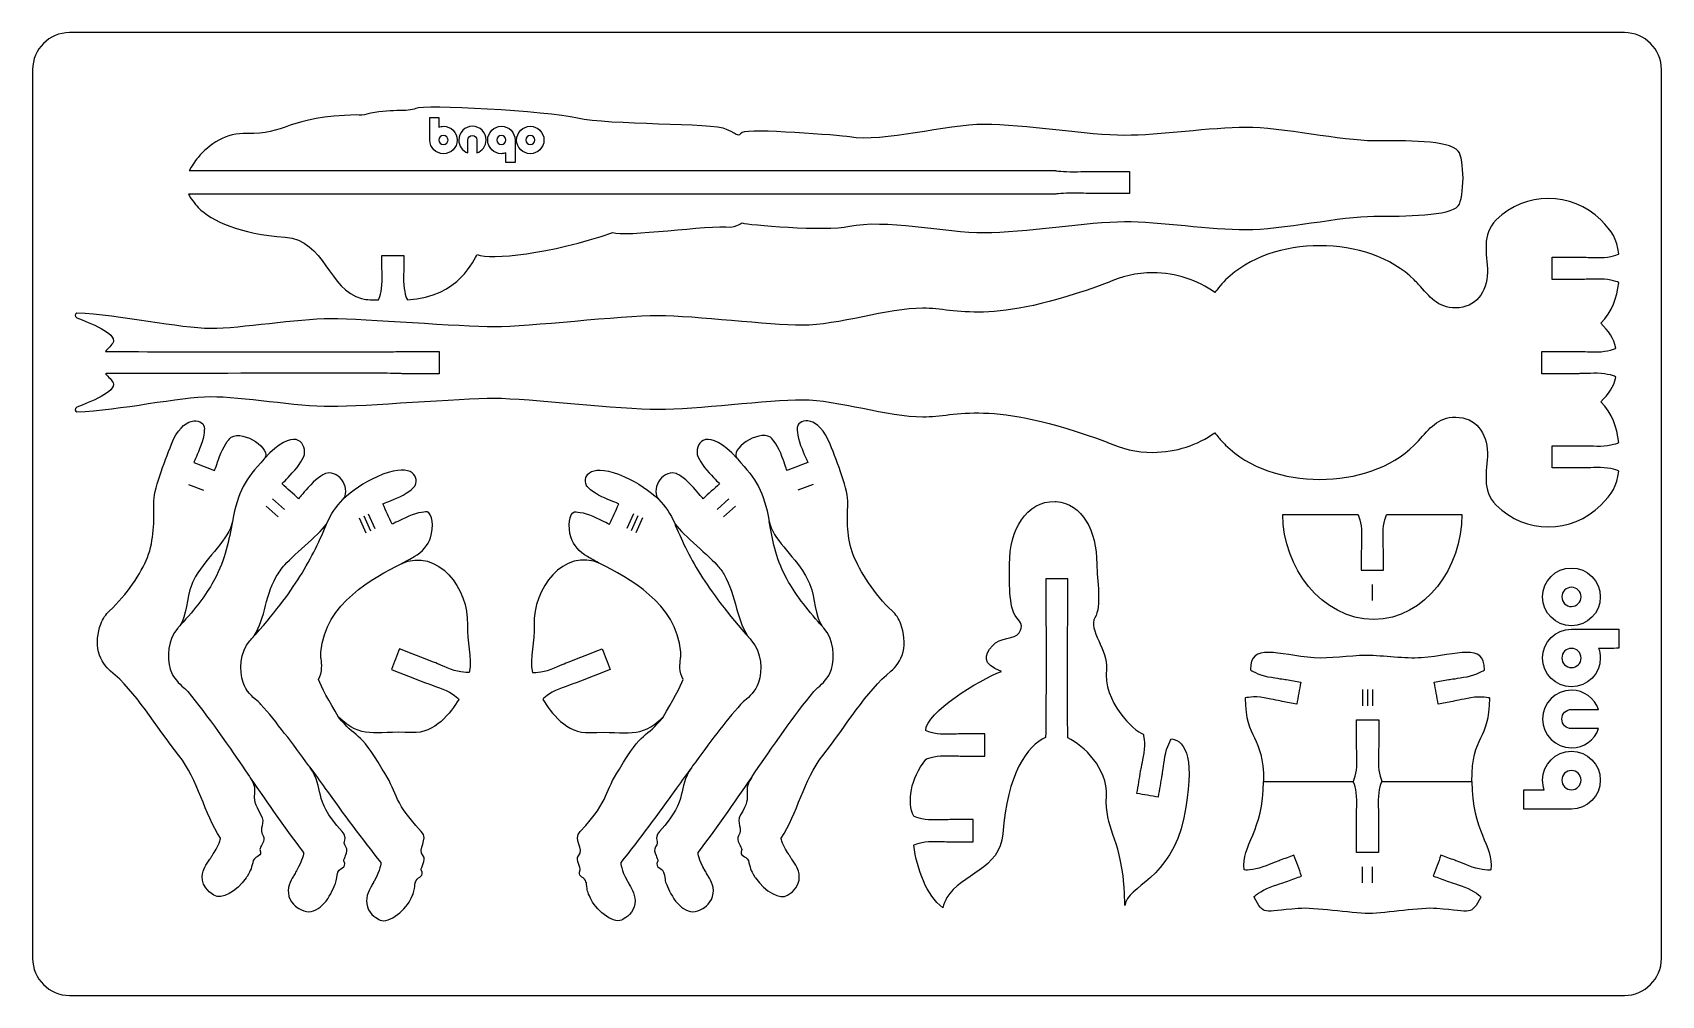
# Model space of a CAD drawing. Extents: x 139 to 359, y 134 to 404.
# Drawn here: x 138.6 to 358.6, y 273.9 to 403.9 of the extents above; entities that cross this region are included whole.
import ezdxf

# ---------------------------------------------------------------- set-up
doc = ezdxf.new("R2010")
doc.units = 0
doc.header["$MEASUREMENT"] = 0
doc.layers.add('DEFAULT', color=7, linetype='CONTINUOUS')

msp = doc.modelspace()

# ---------------------------------------------------------------- linework, layer by layer
at = {"layer": 'DEFAULT', "color": 7}
for points in [[(159.67, 342.86), (161.7, 342.07)], [(244.01, 342.86), (241.98, 342.07)], [(170.13, 339.95), (171.75, 338.49)], [(171.02, 340.93), (172.64, 339.47)], [(183.93, 338.89), (184.82, 336.9)], [(219.76, 338.89), (218.86, 336.9)], [(232.66, 340.93), (231.04, 339.47)], [(233.55, 339.95), (231.93, 338.49)], [(182.72, 338.34), (183.62, 336.35)], [(183.32, 338.61), (184.22, 336.62)], [(220.36, 338.61), (219.46, 336.62)], [(220.96, 338.34), (220.06, 336.35)], [(319.56, 327.19), (319.56, 329.37)], [(318.23, 315.17), (318.23, 312.99)], [(318.9, 315.17), (318.9, 312.99)], [(319.56, 315.17), (319.56, 312.99)], [(318.23, 289.06), (318.23, 291.24)], [(319.56, 289.06), (319.56, 291.24)]]:
    msp.add_lwpolyline(points, dxfattribs=at)
at = {"layer": 'DEFAULT', "color": 1}
for points, knots in [([(358.6, 278.87), (358.6, 276.11), (356.36, 273.87), (353.6, 273.87), (283.6, 273.87), (213.6, 273.87), (143.6, 273.87), (140.84, 273.87), (138.6, 276.11), (138.6, 278.87), (138.6, 318.87), (138.6, 358.87), (138.6, 398.87), (138.6, 401.64), (140.84, 403.87), (143.6, 403.87), (213.6, 403.87), (283.6, 403.87), (353.6, 403.87), (356.36, 403.87), (358.6, 401.64), (358.6, 398.87), (358.6, 358.87), (358.6, 318.87), (358.6, 278.87)], [0, 0, 0, 0, 1, 1, 1, 596.276, 596.276, 596.276, 597.276, 597.276, 597.276, 937.434, 937.434, 937.434, 938.434, 938.434, 938.434, 1533.71, 1533.71, 1533.71, 1534.71, 1534.71, 1534.71, 1874.868, 1874.868, 1874.868, 1874.868]), ([(331.8, 384.24), (331.79, 382.69), (331.57, 380.99), (331.16, 380.47), (330.05, 379.1), (324, 379.08), (319.76, 379.08), (315.52, 379.08), (307.17, 377.27), (302.47, 377.27), (297.77, 377.27), (290.78, 378.36), (286.07, 378.36), (281.37, 378.36), (272.32, 376.86), (267.14, 376.86), (261.97, 376.86), (253.5, 378.77), (248.92, 377.72), (245.7, 376.98), (234.94, 377.98), (234.56, 378.14), (234.19, 378.29), (234.37, 377.87), (232.87, 377.61), (229.96, 377.96), (218.49, 376.19), (216.96, 376.9), (208.46, 373.9), (200.5, 373.2), (198.65, 373.9), (198.21, 373.37), (196.39, 368.17), (189.21, 367.81), (189.16, 367.81), (188.71, 368.93), (188.71, 370.31), (188.71, 371.7), (188.76, 372.47), (188.76, 372.82), (188.76, 373.14), (188.76, 373.46), (188.76, 373.79), (187.76, 373.79), (186.76, 373.79), (185.76, 373.79), (185.76, 373.46), (185.76, 373.14), (185.76, 372.82), (185.76, 372.47), (185.81, 371.7), (185.81, 370.31), (185.81, 368.93), (185.36, 367.81), (185.31, 367.81), (184.23, 367.77), (183.39, 367.82), (183.04, 367.99), (178.55, 369.08), (178.13, 375.88), (172.7, 376.26), (166.56, 376.69), (162.86, 378.39), (160.96, 380.26), (160.48, 380.77), (159.9, 381.54), (159.68, 382.04), (198.7, 382.04), (237.72, 382.04), (276.74, 382.04), (276.74, 382.1), (277.85, 382.19), (279.24, 382.19), (280.62, 382.19), (281.4, 382.14), (281.74, 382.14), (283.4, 382.14), (285.07, 382.14), (286.74, 382.14), (286.74, 383.14), (286.74, 384.14), (286.74, 385.14), (285.07, 385.14), (283.4, 385.14), (281.74, 385.14), (281.4, 385.14), (280.62, 385.09), (279.24, 385.09), (277.85, 385.09), (276.74, 385.19), (276.74, 385.24), (237.75, 385.24), (198.76, 385.24), (159.77, 385.24), (159.99, 385.72), (160.54, 386.51), (160.95, 387.03), (162.41, 388.75), (164.77, 390.4), (167.58, 390.25), (172.58, 390), (173.2, 392.62), (182.37, 392.75), (182.85, 392.69), (183.3, 392.72), (183.74, 392.84), (186.74, 393.63), (189.39, 393.1), (190.36, 393.63), (191.33, 394.16), (207.98, 393.3), (212.18, 392.32), (216.38, 391.34), (230.49, 391.69), (232.34, 390.81), (234.19, 389.92), (233.71, 389.82), (234.46, 390.37), (235.31, 390.98), (247.69, 389.99), (248.92, 389.78), (253.55, 388.99), (261.97, 391.48), (267.14, 391.48), (272.32, 391.48), (281.37, 389.99), (286.07, 389.99), (290.78, 389.99), (297.77, 391.07), (302.47, 391.07), (307.17, 391.07), (315.52, 389.26), (319.76, 389.26), (324, 389.26), (329.88, 389.39), (331.16, 387.87), (331.57, 387.38), (331.79, 385.74), (331.8, 384.24)], [1, 1, 1, 1, 2, 2, 2, 3, 3, 3, 4, 4, 4, 5, 5, 5, 6, 6, 6, 7, 7, 7, 8, 8, 8, 9, 9, 9, 10, 10, 10, 11, 11, 11, 12, 12, 12, 13, 13, 13, 14, 14, 14, 16.75, 16.75, 16.75, 25.25, 25.25, 25.25, 28, 28, 28, 29, 29, 29, 30, 30, 30, 31, 31, 31, 32, 32, 32, 33, 33, 33, 34, 34, 34, 365.8, 365.8, 365.8, 366.8, 366.8, 366.8, 367.8, 367.8, 367.8, 381.97, 381.97, 381.97, 390.47, 390.47, 390.47, 404.64, 404.64, 404.64, 405.64, 405.64, 405.64, 406.64, 406.64, 406.64, 738.209, 738.209, 738.209, 739.209, 739.209, 739.209, 740.209, 740.209, 740.209, 741.209, 741.209, 741.209, 742.209, 742.209, 742.209, 743.209, 743.209, 743.209, 744.209, 744.209, 744.209, 745.209, 745.209, 745.209, 746.209, 746.209, 746.209, 747.209, 747.209, 747.209, 748.209, 748.209, 748.209, 749.209, 749.209, 749.209, 750.209, 750.209, 750.209, 751.209, 751.209, 751.209, 752.209, 752.209, 752.209, 753.209, 753.209, 753.209, 753.209]), ([(193.52, 360.82), (191.85, 360.82), (190.19, 360.82), (188.52, 360.82), (188.18, 360.82), (187.4, 360.77), (186.02, 360.77), (184.64, 360.77), (148.45, 360.77), (148.45, 360.82), (148.66, 361.07), (149.41, 361.87), (149.47, 362.02), (150.03, 363.32), (146.21, 364.7), (144.59, 365.36), (144.16, 365.54), (144.35, 365.99), (144.59, 365.98), (150.3, 365.79), (158.56, 363.91), (162.64, 363.91), (166.87, 363.91), (174.17, 365.22), (178.87, 365.22), (183.57, 365.22), (196.27, 364.14), (200.98, 364.14), (205.68, 364.14), (217.91, 365.63), (223.08, 365.63), (228.26, 365.63), (237.9, 364.35), (242.6, 364.35), (247.31, 364.35), (254.13, 366.66), (258.83, 366.66), (263.53, 366.66), (267.76, 364.14), (283.75, 370.09), (283.76, 370.09), (283.77, 370.1), (283.78, 370.1), (285.62, 370.96), (287.7, 371.44), (289.91, 371.44), (293.08, 371.44), (295.98, 370.45), (298.28, 368.79), (298.37, 368.91), (298.69, 369.31), (298.78, 369.43), (299.08, 369.79), (299.4, 370.14), (299.74, 370.47), (305.89, 376.63), (319.05, 376.63), (325.21, 370.47), (325.41, 370.28), (325.6, 370.08), (325.77, 369.88), (327.3, 368.23), (328.34, 366.7), (330.81, 366.7), (333.51, 366.7), (335.04, 368.83), (335.11, 371.5), (335.05, 374.13), (334.26, 376.56), (336.27, 378.57), (340.17, 382.47), (346.5, 382.47), (350.41, 378.57), (351.97, 377.01), (352.55, 376.02), (352.86, 374), (352.86, 373.95), (351.74, 373.5), (350.36, 373.5), (348.98, 373.5), (348.2, 373.55), (347.86, 373.55), (346.53, 373.55), (345.19, 373.55), (343.86, 373.55), (343.86, 372.55), (343.86, 371.55), (343.86, 370.55), (345.19, 370.55), (346.53, 370.55), (347.86, 370.55), (348.2, 370.55), (348.98, 370.6), (350.36, 370.6), (351.74, 370.6), (352.86, 370.15), (352.86, 370.1), (352.55, 368.08), (351.97, 366.18), (350.41, 364.63), (351.47, 363.56), (352.16, 362.65), (352.44, 361.27), (352.44, 361.22), (351.32, 360.77), (349.94, 360.77), (348.56, 360.77), (347.78, 360.82), (347.44, 360.82), (345.77, 360.82), (344.11, 360.82), (342.44, 360.82), (342.44, 359.82), (342.44, 358.82), (342.44, 357.82), (344.11, 357.82), (345.77, 357.82), (347.44, 357.82), (347.78, 357.82), (348.56, 357.87), (349.94, 357.87), (351.32, 357.87), (352.44, 357.43), (352.44, 357.37), (352.16, 355.99), (351.47, 355.09), (350.41, 354.02), (351.97, 352.46), (352.55, 350.57), (352.86, 348.55), (352.86, 348.5), (351.74, 348.05), (350.36, 348.05), (348.98, 348.05), (348.2, 348.1), (347.86, 348.1), (346.53, 348.1), (345.19, 348.1), (343.86, 348.1), (343.86, 347.1), (343.86, 346.1), (343.86, 345.1), (345.19, 345.1), (346.53, 345.1), (347.86, 345.1), (348.2, 345.1), (348.98, 345.14), (350.36, 345.14), (351.74, 345.14), (352.86, 344.7), (352.86, 344.64), (352.55, 342.62), (351.97, 341.63), (350.41, 340.07), (346.5, 336.17), (340.17, 336.17), (336.27, 340.07), (334.26, 342.08), (335.05, 344.52), (335.11, 347.14), (335.04, 349.82), (333.51, 351.95), (330.81, 351.95), (328.34, 351.95), (327.3, 350.42), (325.77, 348.76), (325.6, 348.57), (325.41, 348.37), (325.21, 348.17), (319.05, 342.01), (305.89, 342.01), (299.74, 348.17), (299.4, 348.51), (299.08, 348.86), (298.78, 349.22), (298.69, 349.33), (298.37, 349.73), (298.28, 349.85), (295.98, 348.2), (293.08, 347.2), (289.91, 347.2), (287.7, 347.2), (285.62, 347.69), (283.78, 348.55), (283.77, 348.55), (283.76, 348.56), (283.75, 348.56), (267.76, 354.5), (263.53, 351.99), (258.83, 351.99), (254.13, 351.99), (247.31, 354.3), (242.6, 354.3), (237.9, 354.3), (228.26, 353.02), (223.08, 353.02), (217.91, 353.02), (205.68, 354.51), (200.98, 354.51), (196.27, 354.51), (183.57, 353.42), (178.87, 353.42), (174.17, 353.42), (166.87, 354.73), (162.64, 354.73), (158.56, 354.73), (150.3, 352.86), (144.59, 352.67), (144.35, 352.66), (144.16, 353.11), (144.59, 353.29), (146.21, 353.95), (150.03, 355.33), (149.47, 356.62), (149.34, 356.92), (148.86, 357.33), (148.45, 357.82), (148.45, 357.88), (184.64, 357.87), (186.02, 357.87), (187.4, 357.87), (188.18, 357.82), (188.52, 357.82), (190.19, 357.82), (191.85, 357.82), (193.52, 357.82), (193.52, 358.82), (193.52, 359.82), (193.52, 360.82)], [8.49, 8.49, 8.49, 8.49, 22.66, 22.66, 22.66, 23.66, 23.66, 23.66, 24.66, 24.66, 24.66, 25.66, 25.66, 25.66, 26.66, 26.66, 26.66, 27.66, 27.66, 27.66, 28.66, 28.66, 28.66, 29.66, 29.66, 29.66, 30.66, 30.66, 30.66, 31.66, 31.66, 31.66, 32.66, 32.66, 32.66, 33.66, 33.66, 33.66, 34.66, 34.66, 34.66, 35.66, 35.66, 35.66, 36.66, 36.66, 36.66, 37.66, 37.66, 37.66, 38.66, 38.66, 38.66, 39.66, 39.66, 39.66, 40.66, 40.66, 40.66, 41.66, 41.66, 41.66, 42.66, 42.66, 42.66, 43.66, 43.66, 43.66, 44.66, 44.66, 44.66, 45.66, 45.66, 45.66, 46.66, 46.66, 46.66, 47.66, 47.66, 47.66, 48.66, 48.66, 48.66, 59.99, 59.99, 59.99, 68.49, 68.49, 68.49, 79.82, 79.82, 79.82, 80.82, 80.82, 80.82, 81.82, 81.82, 81.82, 82.82, 82.82, 82.82, 83.82, 83.82, 83.82, 84.82, 84.82, 84.82, 85.82, 85.82, 85.82, 99.99, 99.99, 99.99, 108.48, 108.48, 108.48, 122.65, 122.65, 122.65, 123.65, 123.65, 123.65, 124.65, 124.65, 124.65, 125.65, 125.65, 125.65, 126.65, 126.65, 126.65, 127.65, 127.65, 127.65, 128.65, 128.65, 128.65, 139.98, 139.98, 139.98, 148.489, 148.489, 148.489, 159.819, 159.819, 159.819, 160.819, 160.819, 160.819, 161.819, 161.819, 161.819, 162.819, 162.819, 162.819, 163.819, 163.819, 163.819, 164.819, 164.819, 164.819, 165.819, 165.819, 165.819, 166.819, 166.819, 166.819, 167.819, 167.819, 167.819, 168.819, 168.819, 168.819, 169.819, 169.819, 169.819, 170.819, 170.819, 170.819, 171.819, 171.819, 171.819, 172.819, 172.819, 172.819, 173.819, 173.819, 173.819, 174.819, 174.819, 174.819, 175.819, 175.819, 175.819, 176.819, 176.819, 176.819, 177.819, 177.819, 177.819, 178.819, 178.819, 178.819, 179.819, 179.819, 179.819, 180.819, 180.819, 180.819, 181.819, 181.819, 181.819, 182.819, 182.819, 182.819, 183.819, 183.819, 183.819, 184.819, 184.819, 184.819, 185.819, 185.819, 185.819, 199.989, 199.989, 199.989, 208.479, 208.479, 208.479, 208.479]), ([(167.9, 303.41), (167.94, 303.36), (167.97, 303.31), (168, 303.26), (169.4, 301.12), (167.6, 301.22), (169.45, 298.24), (170.12, 297.16), (169.05, 296.35), (169.74, 295.43), (170.17, 294.89), (169.23, 293.82), (169.31, 293.59), (169.66, 292.52), (168.78, 292.82), (168.4, 292.09), (168.2, 291.18), (168.09, 290.77), (167.57, 289.93), (167.54, 289.87), (167.49, 289.8), (167.45, 289.74), (166.12, 287.81), (164.1, 286.78), (163.1, 287.39), (161.04, 288.64), (161.52, 290.38), (161.71, 290.88), (161.88, 291.31), (162.12, 291.66), (162.36, 292.01), (162.47, 292.16), (162.58, 292.33), (162.7, 292.52), (162.71, 292.55), (162.76, 292.61), (162.83, 292.71), (163, 292.95), (163.5, 293.68), (163.79, 294.42), (163.94, 294.81), (163.96, 295.03), (163.97, 295.12), (161.78, 298.41), (160.98, 302.96), (158.36, 306.27), (155.23, 310.22), (152.5, 314.92), (149.14, 317.67), (148.51, 318.17), (147.82, 319.03), (147.51, 320.26), (147.24, 321.4), (147.35, 322.84), (147.81, 324.02), (148.09, 324.75), (148.5, 325.35), (148.99, 325.81), (151.36, 327.97), (153.24, 330.86), (154.12, 333.01), (155.01, 335.41), (155.05, 337.95), (154.96, 340.29), (154.89, 342.02), (156.4, 345.85), (157.35, 348.29), (158.88, 352.22), (161.5, 351.81), (161.78, 350.65), (161.83, 350.63), (161.84, 349.43), (161.34, 348.14), (160.84, 346.85), (160.51, 346.14), (160.38, 345.83), (161.32, 345.46), (162.25, 345.1), (163.18, 344.74), (163.31, 345.05), (163.54, 345.79), (164.04, 347.08), (164.55, 348.37), (165.37, 349.25), (165.42, 349.23), (167.18, 350.27), (170.92, 347.57), (169.95, 346.39), (169.93, 346.37), (169.92, 346.35), (169.9, 346.33), (167.28, 343.43), (166.35, 342.04), (165.59, 337.86), (165.13, 335.49), (162.21, 333.15), (160.6, 330.42), (160.41, 330.07), (160.23, 329.71), (160.09, 329.34), (159.38, 327.51), (159.41, 325.1), (158.5, 323.79)], [0, 0, 0, 0, 1, 1, 1, 2, 2, 2, 3, 3, 3, 4, 4, 4, 5, 5, 5, 6, 6, 6, 7, 7, 7, 8, 8, 8, 9, 9, 9, 10, 10, 10, 11, 11, 11, 12, 12, 12, 13, 13, 13, 14, 14, 14, 15, 15, 15, 16, 16, 16, 17, 17, 17, 18, 18, 18, 19, 19, 19, 20, 20, 20, 21, 21, 21, 22, 22, 22, 23, 23, 23, 24, 24, 24, 25, 25, 25, 33.510758, 33.510758, 33.510758, 34.510758, 34.510758, 34.510758, 35.510758, 35.510758, 35.510758, 36.510758, 36.510758, 36.510758, 37.510758, 37.510758, 37.510758, 38.510758, 38.510758, 38.510758, 39.510758, 39.510758, 39.510758, 40.510758, 40.510758, 40.510758, 41.510758, 41.510758, 41.510758, 41.510758]), ([(235.78, 303.41), (235.74, 303.36), (235.71, 303.31), (235.68, 303.26), (234.28, 301.12), (236.08, 301.22), (234.23, 298.24), (233.56, 297.16), (234.63, 296.35), (233.94, 295.43), (233.51, 294.89), (234.45, 293.82), (234.38, 293.59), (234.02, 292.52), (234.9, 292.82), (235.29, 292.09), (235.48, 291.18), (235.6, 290.77), (236.11, 289.93), (236.15, 289.87), (236.19, 289.8), (236.23, 289.74), (237.56, 287.81), (239.58, 286.78), (240.58, 287.39), (242.64, 288.64), (242.16, 290.38), (241.97, 290.88), (241.8, 291.31), (241.56, 291.66), (241.32, 292.01), (241.22, 292.16), (241.1, 292.33), (240.98, 292.52), (240.97, 292.55), (240.92, 292.61), (240.86, 292.71), (240.69, 292.95), (240.19, 293.68), (239.9, 294.42), (239.74, 294.81), (239.72, 295.03), (239.71, 295.12), (241.9, 298.41), (242.7, 302.96), (245.33, 306.27), (248.45, 310.22), (251.18, 314.92), (254.54, 317.67), (255.17, 318.17), (255.87, 319.03), (256.17, 320.26), (256.44, 321.4), (256.33, 322.84), (255.87, 324.02), (255.59, 324.75), (255.19, 325.35), (254.69, 325.81), (252.32, 327.97), (250.31, 331.18), (249.44, 333.34), (248.54, 335.74), (248.63, 337.95), (248.72, 340.29), (248.79, 342.02), (247.28, 345.85), (246.33, 348.29), (244.8, 352.22), (242.18, 351.81), (241.9, 350.65), (241.85, 350.63), (241.84, 349.43), (242.34, 348.14), (242.85, 346.85), (243.17, 346.14), (243.3, 345.83), (242.36, 345.46), (241.43, 345.1), (240.5, 344.74), (240.38, 345.05), (240.14, 345.79), (239.64, 347.08), (239.13, 348.37), (238.31, 349.25), (238.26, 349.23), (236.51, 350.27), (232.76, 347.57), (233.73, 346.39), (233.75, 346.37), (233.76, 346.35), (233.79, 346.33), (236.4, 343.43), (237.33, 342.04), (238.09, 337.86), (238.55, 335.49), (241.29, 333.45), (242.91, 330.72), (243.1, 330.37), (243.45, 329.71), (243.59, 329.34), (244.31, 327.51), (244.27, 325.1), (245.18, 323.79)], [0, 0, 0, 0, 1, 1, 1, 2, 2, 2, 3, 3, 3, 4, 4, 4, 5, 5, 5, 6, 6, 6, 7, 7, 7, 8, 8, 8, 9, 9, 9, 10, 10, 10, 11, 11, 11, 12, 12, 12, 13, 13, 13, 14, 14, 14, 15, 15, 15, 16, 16, 16, 17, 17, 17, 18, 18, 18, 19, 19, 19, 20, 20, 20, 21, 21, 21, 22, 22, 22, 23, 23, 23, 24, 24, 24, 25, 25, 25, 33.510758, 33.510758, 33.510758, 34.510758, 34.510758, 34.510758, 35.510758, 35.510758, 35.510758, 36.510758, 36.510758, 36.510758, 37.510758, 37.510758, 37.510758, 38.510758, 38.510758, 38.510758, 39.510758, 39.510758, 39.510758, 40.510758, 40.510758, 40.510758, 41.510758, 41.510758, 41.510758, 41.510758]), ([(165.59, 337.86), (165.14, 335.38), (164.62, 332.8), (163.17, 330.02), (162.25, 328.34), (160.93, 326.49), (158.95, 324.29), (158.73, 324.04), (158.74, 324.04), (158.5, 323.79), (158.41, 323.69), (158.31, 323.59), (158.21, 323.48), (156.87, 321.99), (156.68, 319.5), (157.2, 317.91), (157.59, 316.7), (158.41, 315.97), (159, 315.44), (159.22, 315.25), (159.42, 315.07), (159.55, 314.91), (162.22, 311.7), (165.11, 307.49), (167.9, 303.41), (167.94, 303.36), (167.97, 303.31), (168, 303.26), (170.36, 299.82), (172.81, 296.26), (175.19, 293.19), (175.2, 293), (175.15, 292.25), (174.23, 290.7), (174.18, 290.6), (174.14, 290.53), (174.13, 290.5), (174.02, 290.3), (173.92, 290.12), (173.82, 289.96), (173.43, 289.29), (172.9, 288.38), (173.23, 287.24), (173.57, 286.09), (174.57, 285.58), (174.9, 285.42), (176.71, 284.48), (178.46, 286.44), (179.18, 288.28), (179.63, 289.16), (179.61, 289.2), (179.74, 290.12), (179.9, 291.33), (181.14, 290.87), (180.64, 292.06), (180.61, 292.12), (180.8, 292.58), (180.87, 292.75), (181.04, 293.16), (181.19, 293.64), (180.93, 293.93), (180.27, 294.68), (181.33, 294.95), (180.4, 296.02), (176.21, 300.59), (178.22, 301.58), (176.04, 304.71), (176.01, 304.75), (175.97, 304.8), (175.93, 304.86), (173.73, 307.87), (171.53, 310.8), (169.45, 313.17), (169.32, 313.32), (169.12, 313.5), (168.9, 313.68), (168.28, 314.2), (167.45, 314.91), (167.03, 316.11), (166.48, 317.72), (166.61, 320.25), (167.96, 321.76), (168.04, 321.84), (168.11, 321.92), (168.18, 322.01), (170.04, 324.25), (169.84, 327.49), (171.51, 330.42), (171.78, 330.85), (172.27, 331.58), (172.65, 332), (174.07, 333.58), (177.8, 336.47), (178.4, 337.72), (178.88, 338.86), (179.6, 339.89), (180.51, 340.81), (181.56, 341.97), (180.31, 344.88), (178.21, 344.35), (178.17, 344.39), (177.09, 343.86), (176.16, 342.83), (175.24, 341.8), (174.75, 341.2), (174.52, 340.94), (173.78, 341.61), (173.04, 342.28), (172.3, 342.95), (172.53, 343.21), (173.08, 343.75), (174.01, 344.78), (174.94, 345.8), (175.36, 346.94), (175.32, 346.97), (175.53, 348.62), (173.87, 350.69), (169.95, 346.39), (169.93, 346.37), (169.92, 346.35), (169.9, 346.33)], [0, 0, 0, 0, 1, 1, 1, 2, 2, 2, 3, 3, 3, 4.208942, 4.208942, 4.208942, 5.208942, 5.208942, 5.208942, 6.208942, 6.208942, 6.208942, 7.208942, 7.208942, 7.208942, 8.208942, 8.208942, 8.208942, 9.208942, 9.208942, 9.208942, 10.208942, 10.208942, 10.208942, 11.208942, 11.208942, 11.208942, 12.208942, 12.208942, 12.208942, 13.208942, 13.208942, 13.208942, 14.208942, 14.208942, 14.208942, 15.208942, 15.208942, 15.208942, 16.208942, 16.208942, 16.208942, 17.208942, 17.208942, 17.208942, 18.208942, 18.208942, 18.208942, 19.208942, 19.208942, 19.208942, 20.208942, 20.208942, 20.208942, 21.208942, 21.208942, 21.208942, 22.208942, 22.208942, 22.208942, 23.208942, 23.208942, 23.208942, 24.208942, 24.208942, 24.208942, 25.208942, 25.208942, 25.208942, 26.208942, 26.208942, 26.208942, 27.208942, 27.208942, 27.208942, 28.208942, 28.208942, 28.208942, 29.208942, 29.208942, 29.208942, 30.208942, 30.208942, 30.208942, 31.208942, 31.208942, 31.208942, 32.208942, 32.208942, 32.208942, 33.208942, 33.208942, 33.208942, 34.208942, 34.208942, 34.208942, 35.208942, 35.208942, 35.208942, 43.712241, 43.712241, 43.712241, 44.712241, 44.712241, 44.712241, 45.712241, 45.712241, 45.712241, 46.712241, 46.712241, 46.712241, 47.712241, 47.712241, 47.712241, 47.712241]), ([(233.79, 346.33), (233.76, 346.35), (233.75, 346.37), (233.73, 346.39), (229.81, 350.69), (228.15, 348.62), (228.36, 346.97), (228.33, 346.94), (228.74, 345.8), (229.67, 344.78), (230.6, 343.75), (231.15, 343.21), (231.38, 342.95), (230.64, 342.28), (229.9, 341.61), (229.16, 340.94), (228.93, 341.2), (228.44, 341.8), (227.52, 342.83), (226.59, 343.86), (225.51, 344.39), (225.47, 344.35), (223.37, 344.88), (222.12, 341.97), (223.17, 340.81), (224.08, 339.89), (224.8, 338.86), (225.28, 337.72), (225.88, 336.47), (229.61, 333.58), (231.03, 332), (231.41, 331.58), (231.73, 331.16), (231.99, 330.72), (233.67, 327.8), (233.65, 324.25), (235.5, 322.01), (235.57, 321.92), (235.65, 321.84), (235.72, 321.76), (237.07, 320.25), (237.2, 317.72), (236.65, 316.11), (236.23, 314.91), (235.4, 314.2), (234.78, 313.68), (234.57, 313.5), (234.36, 313.32), (234.23, 313.17), (232.15, 310.8), (229.95, 307.87), (227.75, 304.86), (227.71, 304.8), (227.68, 304.75), (227.64, 304.71), (225.46, 301.58), (227.47, 300.59), (223.28, 296.02), (222.35, 294.95), (223.41, 294.68), (222.75, 293.93), (222.49, 293.64), (222.64, 293.15), (222.81, 292.75), (222.88, 292.58), (223.07, 292.12), (223.04, 292.06), (222.55, 290.87), (223.78, 291.33), (223.94, 290.12), (224.07, 289.2), (224.06, 289.16), (224.5, 288.28), (225.22, 286.44), (226.97, 284.48), (228.78, 285.42), (229.11, 285.58), (230.11, 286.09), (230.45, 287.24), (230.78, 288.38), (230.25, 289.29), (229.86, 289.96), (229.76, 290.12), (229.66, 290.3), (229.56, 290.5), (229.54, 290.53), (229.5, 290.6), (229.45, 290.7), (228.53, 292.25), (228.48, 293), (228.49, 293.19), (230.88, 296.26), (233.32, 299.82), (235.68, 303.26), (235.71, 303.31), (235.74, 303.36), (235.78, 303.41), (238.57, 307.49), (241.46, 311.7), (244.13, 314.91), (244.26, 315.07), (244.46, 315.25), (244.68, 315.44), (245.28, 315.97), (246.09, 316.7), (246.49, 317.91), (247, 319.5), (246.81, 321.99), (245.47, 323.48), (245.37, 323.59), (245.27, 323.69), (245.18, 323.79), (244.94, 324.04), (244.95, 324.04), (244.73, 324.29), (242.75, 326.49), (241.26, 328.65), (240.35, 330.33), (238.9, 333.1), (238.54, 335.38), (238.09, 337.86)], [0, 0, 0, 0, 1, 1, 1, 2, 2, 2, 3, 3, 3, 4, 4, 4, 12.503299, 12.503299, 12.503299, 13.503299, 13.503299, 13.503299, 14.503299, 14.503299, 14.503299, 15.503299, 15.503299, 15.503299, 16.503299, 16.503299, 16.503299, 17.503299, 17.503299, 17.503299, 18.503299, 18.503299, 18.503299, 19.503299, 19.503299, 19.503299, 20.503299, 20.503299, 20.503299, 21.503299, 21.503299, 21.503299, 22.503299, 22.503299, 22.503299, 23.503299, 23.503299, 23.503299, 24.503299, 24.503299, 24.503299, 25.503299, 25.503299, 25.503299, 26.503299, 26.503299, 26.503299, 27.503299, 27.503299, 27.503299, 28.503299, 28.503299, 28.503299, 29.503299, 29.503299, 29.503299, 30.503299, 30.503299, 30.503299, 31.503299, 31.503299, 31.503299, 32.503299, 32.503299, 32.503299, 33.503299, 33.503299, 33.503299, 34.503299, 34.503299, 34.503299, 35.503299, 35.503299, 35.503299, 36.503299, 36.503299, 36.503299, 37.503299, 37.503299, 37.503299, 38.503299, 38.503299, 38.503299, 39.503299, 39.503299, 39.503299, 40.503299, 40.503299, 40.503299, 41.503299, 41.503299, 41.503299, 42.503299, 42.503299, 42.503299, 43.503299, 43.503299, 43.503299, 44.712241, 44.712241, 44.712241, 45.712241, 45.712241, 45.712241, 46.712241, 46.712241, 46.712241, 47.712241, 47.712241, 47.712241, 47.712241]), ([(176.04, 304.71), (176.73, 303.76), (177.41, 302.81), (178.09, 301.87), (180.57, 298.44), (183.13, 294.89), (185.63, 291.83), (185.64, 291.65), (185.61, 290.89), (184.74, 289.32), (184.68, 289.22), (184.64, 289.14), (184.63, 289.12), (184.53, 288.92), (184.43, 288.73), (184.34, 288.57), (183.97, 287.9), (183.46, 286.97), (183.82, 285.84), (184.19, 284.7), (185.2, 284.21), (185.53, 284.05), (186.73, 283.47), (189.18, 285.6), (189.74, 287.02), (190.16, 287.91), (190.15, 287.96), (190.25, 288.88), (190.25, 288.94), (190.26, 289), (190.28, 289.06), (190.32, 289.17), (190.36, 289.27), (190.41, 289.38), (190.77, 289.99), (191.53, 289.86), (191.1, 290.84), (191, 291.06), (191.83, 292.22), (191.35, 292.71), (190.45, 293.71), (192.18, 294.89), (191.1, 296.01), (186.9, 300.58), (187.98, 301.29), (185.8, 304.42), (182.81, 309.77), (182.18, 308.55), (179.94, 311.45), (178.61, 313.64), (177.61, 315.5), (177.23, 316.55), (177.8, 317.54), (177.65, 318.68), (177.57, 319.31), (177.55, 319.47), (177.52, 319.71), (177.52, 319.8), (177.52, 319.82), (177.54, 320.2), (177.54, 320.23), (178.06, 326.86), (184.74, 330.29), (188.36, 332.16), (189.09, 332.54), (189.68, 332.84), (190.13, 333.12), (191.29, 333.76), (191.99, 334.7), (192.35, 335.65), (192.83, 337.19), (192.57, 338.99), (191.89, 339.15), (191.87, 339.2), (190.66, 339.14), (189.4, 338.57), (188.14, 338), (187.45, 337.64), (187.15, 337.5), (186.73, 338.41), (186.32, 339.32), (185.91, 340.23), (186.22, 340.37), (186.95, 340.65), (188.21, 341.21), (189.47, 341.78), (190.3, 342.65), (190.28, 342.7), (190.85, 344.16), (189.55, 345.9), (185.13, 343.9), (183.31, 343.08), (181.74, 342.04), (180.51, 340.81)], [0, 0, 0, 0, 1, 1, 1, 2, 2, 2, 3, 3, 3, 4, 4, 4, 5, 5, 5, 6, 6, 6, 7, 7, 7, 8, 8, 8, 9, 9, 9, 10, 10, 10, 10.999601, 10.999601, 10.999601, 11.999601, 11.999601, 11.999601, 12.999601, 12.999601, 12.999601, 13.999601, 13.999601, 13.999601, 14.999601, 14.999601, 14.999601, 15.999601, 15.999601, 15.999601, 16.999601, 16.999601, 16.999601, 17.999601, 17.999601, 17.999601, 18.999601, 18.999601, 18.999601, 19.999601, 19.999601, 19.999601, 20.999601, 20.999601, 20.999601, 21.999601, 21.999601, 21.999601, 22.999601, 22.999601, 22.999601, 23.999601, 23.999601, 23.999601, 24.999601, 24.999601, 24.999601, 25.999601, 25.999601, 25.999601, 34.507397, 34.507397, 34.507397, 35.507397, 35.507397, 35.507397, 36.507397, 36.507397, 36.507397, 37.507397, 37.507397, 37.507397, 38.507397, 38.507397, 38.507397, 38.507397]), ([(227.64, 304.71), (226.95, 303.76), (226.27, 302.81), (225.59, 301.87), (223.11, 298.44), (220.55, 294.89), (218.05, 291.83), (218.04, 291.65), (218.07, 290.89), (218.94, 289.32), (219, 289.22), (219.04, 289.14), (219.05, 289.12), (219.15, 288.92), (219.25, 288.73), (219.34, 288.57), (219.71, 287.9), (220.22, 286.97), (219.86, 285.84), (219.49, 284.7), (218.48, 284.21), (218.15, 284.05), (216.95, 283.47), (214.5, 285.6), (213.95, 287.02), (213.52, 287.91), (213.53, 287.96), (213.43, 288.88), (213.43, 288.94), (213.42, 289), (213.41, 289.06), (213.36, 289.17), (213.32, 289.27), (213.28, 289.38), (212.92, 289.99), (212.15, 289.86), (212.58, 290.84), (212.68, 291.06), (211.85, 292.22), (212.33, 292.71), (213.23, 293.71), (211.5, 294.89), (212.58, 296.01), (216.79, 300.58), (215.7, 301.29), (217.88, 304.42), (220.87, 309.77), (221.51, 308.55), (223.75, 311.45), (225.08, 313.64), (226.07, 315.5), (226.45, 316.55), (225.88, 317.54), (226.03, 318.68), (226.11, 319.31), (226.13, 319.47), (226.16, 319.71), (226.16, 319.8), (226.16, 319.82), (226.14, 320.2), (226.14, 320.23), (225.62, 326.86), (218.94, 330.29), (215.32, 332.16), (214.59, 332.54), (214, 332.84), (213.55, 333.12), (212.39, 333.76), (211.69, 334.7), (211.33, 335.65), (210.85, 337.19), (211.11, 338.99), (211.79, 339.15), (211.81, 339.2), (213.02, 339.14), (214.28, 338.57), (215.54, 338), (216.23, 337.64), (216.54, 337.5), (216.95, 338.41), (217.36, 339.32), (217.77, 340.23), (217.46, 340.37), (216.73, 340.65), (215.47, 341.21), (214.21, 341.78), (213.38, 342.65), (213.4, 342.7), (212.83, 344.16), (214.13, 345.9), (218.55, 343.9), (220.37, 343.08), (221.94, 342.04), (223.17, 340.81)], [0, 0, 0, 0, 1, 1, 1, 2, 2, 2, 3, 3, 3, 4, 4, 4, 5, 5, 5, 6, 6, 6, 7, 7, 7, 8, 8, 8, 9, 9, 9, 10, 10, 10, 10.999601, 10.999601, 10.999601, 11.999601, 11.999601, 11.999601, 12.999601, 12.999601, 12.999601, 13.999601, 13.999601, 13.999601, 14.999601, 14.999601, 14.999601, 15.999601, 15.999601, 15.999601, 16.999601, 16.999601, 16.999601, 17.999601, 17.999601, 17.999601, 18.999601, 18.999601, 18.999601, 19.999601, 19.999601, 19.999601, 20.999601, 20.999601, 20.999601, 21.999601, 21.999601, 21.999601, 22.999601, 22.999601, 22.999601, 23.999601, 23.999601, 23.999601, 24.999601, 24.999601, 24.999601, 25.999601, 25.999601, 25.999601, 34.506985, 34.506985, 34.506985, 35.506985, 35.506985, 35.506985, 36.506985, 36.506985, 36.506985, 37.506985, 37.506985, 37.506985, 38.506985, 38.506985, 38.506985, 38.506985]), ([(262.09, 287.08), (264.04, 290.28), (269.3, 290.88), (269.64, 295.69), (270.21, 303.78), (272.98, 307.63), (275.42, 308.68), (275.48, 308.68), (275.49, 321.22), (275.49, 322.6), (275.49, 323.98), (275.44, 324.76), (275.44, 325.1), (275.44, 326.77), (275.44, 328.44), (275.44, 330.1), (276.44, 330.1), (277.44, 330.1), (278.44, 330.1), (278.44, 328.43), (278.44, 326.77), (278.44, 325.1), (278.44, 324.76), (278.39, 323.99), (278.39, 322.6), (278.39, 321.22), (278.37, 308.63), (278.43, 308.63), (280.55, 307.6), (283.83, 304.58), (283.64, 300.78), (283.41, 296.36), (285.44, 295.37), (286, 288.84), (286.06, 288.08), (286.12, 286.91), (286.13, 286), (286.45, 288.76), (292.38, 289.44), (294.08, 297.86), (295.67, 305.72), (294.39, 308.23), (292.45, 308.5), (292.38, 308.5), (291.77, 307.47), (291.54, 306.12), (291.31, 304.75), (291.23, 303.98), (291.17, 303.64), (291, 302.66), (290.84, 301.67), (290.67, 300.69), (289.69, 300.85), (288.7, 301.02), (287.72, 301.18), (287.88, 302.17), (288.05, 303.15), (288.21, 304.14), (288.27, 304.48), (288.45, 305.24), (288.68, 306.6), (288.9, 307.96), (288.65, 309.14), (288.6, 309.15), (287.32, 309.55), (283.13, 313.54), (283.64, 317.99), (283.91, 320.35), (281.12, 323.38), (282.07, 324.87), (283.05, 326.39), (282.34, 330.02), (282.34, 332.11), (282.34, 336.59), (280.39, 340.28), (276.83, 340.57), (276.79, 340.58), (276.74, 340.58), (276.7, 340.58), (272.8, 340.58), (270.55, 336.79), (270.55, 332.11), (270.55, 330.02), (270.37, 326.26), (271.52, 324.87), (272.1, 324.16), (272.46, 323.81), (271.84, 322.84), (271.23, 321.87), (269.29, 322.31), (268.23, 321.07), (267.17, 319.84), (266.73, 318.6), (269.46, 317.63), (266.4, 316.45), (259.23, 312.06), (259.23, 309.64), (259.23, 309.59), (260.35, 309.14), (261.73, 309.14), (263.11, 309.14), (263.89, 309.19), (264.23, 309.19), (265.23, 309.19), (266.23, 309.19), (267.23, 309.19), (267.23, 308.19), (267.23, 307.19), (267.23, 306.19), (266.23, 306.19), (265.23, 306.19), (264.23, 306.19), (263.89, 306.19), (263.11, 306.24), (261.73, 306.24), (260.35, 306.24), (259.23, 305.79), (259.23, 305.74), (257.2, 303.18), (256.65, 299.92), (257.62, 298.07), (257.62, 298.01), (258.73, 297.56), (260.12, 297.56), (261.5, 297.56), (262.28, 297.61), (262.62, 297.61), (263.62, 297.61), (264.62, 297.61), (265.62, 297.61), (265.62, 296.61), (265.62, 295.61), (265.62, 294.61), (264.62, 294.61), (263.62, 294.61), (262.62, 294.61), (262.28, 294.61), (261.5, 294.66), (260.12, 294.66), (258.73, 294.66), (257.62, 294.22), (257.62, 294.16), (258.06, 290.79), (259.35, 287.45), (261.52, 285.71), (261.62, 286.09), (261.92, 286.75), (262.09, 287.08)], [1, 1, 1, 1, 2, 2, 2, 3, 3, 3, 4, 4, 4, 5, 5, 5, 19.16, 19.16, 19.16, 27.66, 27.66, 27.66, 41.83, 41.83, 41.83, 42.83, 42.83, 42.83, 43.83, 43.83, 43.83, 44.83, 44.83, 44.83, 45.83, 45.83, 45.83, 46.83, 46.83, 46.83, 47.83, 47.83, 47.83, 48.83, 48.83, 48.83, 49.83, 49.83, 49.83, 50.83, 50.83, 50.83, 59.326808, 59.326808, 59.326808, 67.823615, 67.823615, 67.823615, 76.320423, 76.320423, 76.320423, 77.320423, 77.320423, 77.320423, 78.320423, 78.320423, 78.320423, 79.320423, 79.320423, 79.320423, 80.320423, 80.320423, 80.320423, 81.320423, 81.320423, 81.320423, 82.320423, 82.320423, 82.320423, 83.320423, 83.320423, 83.320423, 84.320423, 84.320423, 84.320423, 85.320423, 85.320423, 85.320423, 86.320423, 86.320423, 86.320423, 87.320423, 87.320423, 87.320423, 88.320423, 88.320423, 88.320423, 89.320423, 89.320423, 89.320423, 90.320423, 90.320423, 90.320423, 91.320423, 91.320423, 91.320423, 99.810423, 99.810423, 99.810423, 108.310423, 108.310423, 108.310423, 116.800423, 116.800423, 116.800423, 117.800423, 117.800423, 117.800423, 118.800423, 118.800423, 118.800423, 119.800423, 119.800423, 119.800423, 120.800423, 120.800423, 120.800423, 121.800423, 121.800423, 121.800423, 130.300423, 130.300423, 130.300423, 138.800423, 138.800423, 138.800423, 147.300423, 147.300423, 147.300423, 148.300423, 148.300423, 148.300423, 149.300423, 149.300423, 149.300423, 150.300423, 150.300423, 150.300423, 151.300423, 151.300423, 151.300423, 151.300423]), ([(321.05, 331.3), (320.05, 331.3), (319.05, 331.3), (318.06, 331.3), (318.06, 332.14), (318.06, 332.97), (318.06, 333.8), (318.06, 334.14), (318.11, 334.92), (318.11, 336.3), (318.11, 337.69), (317.66, 338.8), (317.6, 338.8), (314.23, 338.8), (310.85, 338.8), (307.47, 338.8), (307.47, 331.68), (312.65, 324.72), (319.73, 324.61), (326.82, 324.72), (331.64, 331.69), (331.64, 338.8), (328.27, 338.8), (324.89, 338.8), (321.51, 338.8), (321.45, 338.8), (321.01, 337.69), (321.01, 336.3), (321.01, 334.92), (321.05, 334.14), (321.05, 333.8), (321.05, 332.97), (321.05, 332.14), (321.05, 331.3)], [7.08, 7.08, 7.08, 7.08, 15.58, 15.58, 15.58, 22.66, 22.66, 22.66, 23.66, 23.66, 23.66, 24.66, 24.66, 24.66, 53.391, 53.391, 53.391, 54.391, 54.391, 54.391, 55.391, 55.391, 55.391, 84.121, 84.121, 84.121, 85.121, 85.121, 85.121, 86.121, 86.121, 86.121, 93.201, 93.201, 93.201, 93.201]), ([(167.96, 321.76), (168.04, 321.84), (168.11, 321.92), (168.18, 322.01), (171.2, 325.39), (173.22, 328.08), (174.71, 330.42), (176.31, 333), (177.46, 335.46), (178.4, 337.72)], [0, 0, 0, 0, 1, 1, 1, 2, 2, 2, 3, 3, 3, 3]), ([(225.28, 337.72), (226.22, 335.46), (227.19, 333.29), (228.79, 330.72), (230.28, 328.38), (232.48, 325.39), (235.5, 322.01), (235.57, 321.92), (235.65, 321.84), (235.72, 321.76)], [0, 0, 0, 0, 1, 1, 1, 2, 2, 2, 3, 3, 3, 3]), ([(188.36, 332.16), (193.42, 334.38), (197.52, 328.75), (197.33, 323.9), (197.24, 321.7), (198.02, 319.49), (197.57, 317.49), (197.56, 317.44), (196.35, 317.43), (195.06, 317.93), (193.78, 318.44), (193.07, 318.76), (192.75, 318.89), (191.22, 319.49), (189.69, 320.08), (188.15, 320.68), (187.79, 319.75), (187.43, 318.82), (187.06, 317.89), (188.59, 317.29), (190.13, 316.69), (191.66, 316.09), (191.98, 315.97), (192.72, 315.73), (194.01, 315.23), (195.3, 314.72), (196.18, 313.91), (196.16, 313.85), (195.13, 312.08), (192.91, 309.19), (189.82, 309.35), (184.55, 309.63), (183.09, 308.41), (179.94, 311.45)], [0, 0, 0, 0, 1, 1, 1, 2, 2, 2, 3, 3, 3, 4, 4, 4, 17.997999, 17.997999, 17.997999, 26.501304, 26.501304, 26.501304, 40.490192, 40.490192, 40.490192, 41.490192, 41.490192, 41.490192, 42.490192, 42.490192, 42.490192, 43.490192, 43.490192, 43.490192, 44.490192, 44.490192, 44.490192, 44.490192]), ([(215.32, 332.16), (210.26, 334.38), (206.16, 328.75), (206.35, 323.9), (206.45, 321.7), (205.67, 319.49), (206.11, 317.49), (206.13, 317.44), (207.33, 317.43), (208.62, 317.93), (209.91, 318.44), (210.61, 318.76), (210.93, 318.89), (212.46, 319.49), (214, 320.08), (215.53, 320.68), (215.89, 319.75), (216.26, 318.82), (216.62, 317.89), (215.09, 317.29), (213.56, 316.69), (212.02, 316.09), (211.7, 315.97), (210.96, 315.73), (209.67, 315.23), (208.39, 314.72), (207.5, 313.91), (207.52, 313.85), (208.55, 312.08), (210.77, 309.19), (213.86, 309.35), (219.13, 309.63), (220.59, 308.41), (223.75, 311.45)], [0, 0, 0, 0, 1, 1, 1, 2, 2, 2, 3, 3, 3, 4, 4, 4, 17.999862, 17.999862, 17.999862, 26.503167, 26.503167, 26.503167, 40.493918, 40.493918, 40.493918, 41.493918, 41.493918, 41.493918, 42.493918, 42.493918, 42.493918, 43.493918, 43.493918, 43.493918, 44.493918, 44.493918, 44.493918, 44.493918]), ([(318.72, 319.78), (321.15, 319.76), (323.95, 319.29), (326.17, 319.46), (331.06, 319.82), (334.71, 321.56), (334.71, 317.85), (334.71, 317.79), (333.69, 317.16), (332.34, 316.91), (330.98, 316.66), (330.21, 316.57), (329.87, 316.51), (329.22, 316.39), (328.56, 316.27), (327.91, 316.15), (328.09, 315.16), (328.27, 314.18), (328.45, 313.2), (329.1, 313.32), (329.76, 313.44), (330.41, 313.56), (330.75, 313.62), (331.5, 313.81), (332.87, 314.06), (334.22, 314.3), (335.41, 314.06), (335.41, 314.01), (335.39, 308.26), (332.99, 309.19), (332.99, 302.76), (328.95, 302.76), (324.91, 302.76), (320.88, 302.76), (320.82, 302.76), (320.37, 303.88), (320.37, 305.26), (320.37, 306.64), (320.42, 307.42), (320.42, 307.76), (320.42, 308.86), (320.42, 309.96), (320.42, 311.06), (319.42, 311.06), (318.42, 311.06), (317.42, 311.06), (317.42, 309.96), (317.42, 308.86), (317.42, 307.76), (317.42, 307.42), (317.47, 306.64), (317.47, 305.26), (317.47, 303.88), (317.03, 302.76), (316.97, 302.76), (312.93, 302.76), (308.89, 302.76), (304.86, 302.76), (304.86, 309.19), (302.4, 308.26), (302.38, 314.01), (302.39, 314.07), (303.56, 314.31), (304.93, 314.06), (306.29, 313.81), (307.04, 313.62), (307.38, 313.56), (308.03, 313.44), (308.69, 313.32), (309.34, 313.2), (309.52, 314.18), (309.7, 315.16), (309.88, 316.15), (309.23, 316.27), (308.57, 316.39), (307.92, 316.51), (307.58, 316.57), (306.81, 316.66), (305.45, 316.91), (304.1, 317.16), (303.08, 317.79), (303.08, 317.86), (303.08, 321.56), (306.79, 319.82), (311.68, 319.46), (313.88, 319.29), (316.31, 319.76), (318.72, 319.78)], [1, 1, 1, 1, 2, 2, 2, 3, 3, 3, 4, 4, 4, 5, 5, 5, 10.662623, 10.662623, 10.662623, 19.160492, 19.160492, 19.160492, 24.831162, 24.831162, 24.831162, 25.831162, 25.831162, 25.831162, 26.831162, 26.831162, 26.831162, 27.831162, 27.831162, 27.831162, 62.161162, 62.161162, 62.161162, 63.161162, 63.161162, 63.161162, 64.161162, 64.161162, 64.161162, 73.500162, 73.500162, 73.500162, 82.000162, 82.000162, 82.000162, 91.339162, 91.339162, 91.339162, 92.339162, 92.339162, 92.339162, 93.339162, 93.339162, 93.339162, 127.679162, 127.679162, 127.679162, 128.679162, 128.679162, 128.679162, 129.679162, 129.679162, 129.679162, 130.679162, 130.679162, 130.679162, 136.340622, 136.340622, 136.340622, 144.838491, 144.838491, 144.838491, 150.50013, 150.50013, 150.50013, 151.50013, 151.50013, 151.50013, 152.50013, 152.50013, 152.50013, 153.50013, 153.50013, 153.50013, 154.50013, 154.50013, 154.50013, 154.50013]), ([(332.99, 302.76), (332.99, 295.99), (335.95, 294.21), (335.55, 290.82), (335.53, 290.78), (334.33, 290.74), (333.03, 291.21), (331.73, 291.69), (331.02, 292), (330.69, 292.12), (330.07, 292.35), (329.44, 292.57), (328.82, 292.8), (328.47, 291.87), (328.13, 290.93), (327.79, 289.99), (328.41, 289.76), (329.04, 289.53), (329.67, 289.3), (329.99, 289.18), (330.73, 288.96), (332.03, 288.49), (333.33, 288.01), (334.23, 287.21), (334.21, 287.16), (332.8, 284.6), (333.14, 285.24), (328.26, 285.61), (326.04, 285.78), (321.58, 284.97), (319.07, 284.93), (316.55, 284.97), (311.75, 285.78), (309.53, 285.61), (304.64, 285.25), (304.99, 284.6), (303.58, 287.16), (303.56, 287.22), (304.46, 288.02), (305.76, 288.49), (307.06, 288.97), (307.8, 289.18), (308.13, 289.3), (308.75, 289.53), (309.38, 289.76), (310, 289.99), (309.66, 290.93), (309.32, 291.87), (308.97, 292.81), (308.35, 292.58), (307.72, 292.35), (307.1, 292.12), (306.77, 292), (306.06, 291.69), (304.76, 291.22), (303.47, 290.74), (302.26, 290.78), (302.24, 290.83), (301.84, 294.22), (304.86, 295.99), (304.86, 302.76)], [0, 0, 0, 0, 1, 1, 1, 2, 2, 2, 3, 3, 3, 8.666463, 8.666463, 8.666463, 17.163921, 17.163921, 17.163921, 22.839087, 22.839087, 22.839087, 23.839087, 23.839087, 23.839087, 24.839087, 24.839087, 24.839087, 25.839087, 25.839087, 25.839087, 26.839087, 26.839087, 26.839087, 27.839087, 27.839087, 27.839087, 28.839087, 28.839087, 28.839087, 29.839087, 29.839087, 29.839087, 30.839087, 30.839087, 30.839087, 36.501771, 36.501771, 36.501771, 45.008622, 45.008622, 45.008622, 50.674396, 50.674396, 50.674396, 51.674396, 51.674396, 51.674396, 52.674396, 52.674396, 52.674396, 53.674396, 53.674396, 53.674396, 53.674396]), ([(320.85, 302.76), (320.79, 302.76), (320.35, 301.64), (320.35, 300.25), (320.35, 298.87), (320.4, 298.1), (320.4, 297.75), (320.4, 296.23), (320.4, 294.7), (320.4, 293.17), (319.4, 293.17), (318.4, 293.17), (317.4, 293.17), (317.4, 294.7), (317.4, 296.23), (317.4, 297.75), (317.4, 298.1), (317.45, 298.88), (317.45, 300.25), (317.45, 301.64), (317, 302.76), (316.95, 302.76)], [0, 0, 0, 0, 1, 1, 1, 2, 2, 2, 14.99, 14.99, 14.99, 23.49, 23.49, 23.49, 36.48, 36.48, 36.48, 37.48, 37.48, 37.48, 38.48, 38.48, 38.48, 38.48])]:
    msp.add_open_spline(points, degree=3, knots=knots, dxfattribs=at)
at = {"layer": 'DEFAULT', "color": 7}
for points, knots in [([(194.09, 387.52), (195.11, 387.52), (195.94, 388.35), (195.94, 389.37), (195.94, 390.39), (195.11, 391.22), (194.09, 391.22), (193.88, 391.22), (193.67, 391.18), (193.48, 391.11), (193.48, 391.55), (193.48, 391.98), (193.48, 392.41), (193.07, 392.41), (192.66, 392.41), (192.25, 392.41), (192.25, 391.4), (192.25, 390.38), (192.25, 389.37), (192.25, 388.35), (193.07, 387.52), (194.09, 387.52)], [1, 1, 1, 1, 2, 2, 2, 3, 3, 3, 4, 4, 4, 7.685, 7.685, 7.685, 11.175002, 11.175002, 11.175002, 19.794003, 19.794003, 19.794003, 20.794003, 20.794003, 20.794003, 20.794003]), ([(194.09, 389.99), (194.43, 389.99), (194.71, 389.71), (194.71, 389.37), (194.71, 389.03), (194.43, 388.75), (194.09, 388.75), (193.75, 388.75), (193.48, 389.03), (193.48, 389.37), (193.48, 389.71), (193.75, 389.99), (194.09, 389.99)], [1, 1, 1, 1, 2, 2, 2, 3, 3, 3, 4, 4, 4, 5, 5, 5, 5]), ([(196.16, 389.37), (196.16, 390.39), (196.98, 391.22), (198, 391.22), (199.03, 391.22), (199.85, 390.39), (199.85, 389.37), (199.85, 388.56), (199.34, 387.88), (198.62, 387.63), (198.62, 388.21), (198.62, 388.79), (198.62, 389.37), (198.62, 389.71), (198.35, 389.99), (198, 389.99), (197.66, 389.99), (197.39, 389.71), (197.39, 389.37), (197.39, 388.79), (197.39, 388.21), (197.39, 387.63), (196.67, 387.88), (196.16, 388.57), (196.16, 389.37)], [0, 0, 0, 0, 1, 1, 1, 2, 2, 2, 3, 3, 3, 7.94, 7.94, 7.94, 8.94, 8.94, 8.94, 9.94, 9.94, 9.94, 14.883001, 14.883001, 14.883001, 15.883001, 15.883001, 15.883001, 15.883001]), ([(201.92, 387.52), (202.13, 387.52), (202.34, 387.56), (202.53, 387.63), (202.53, 387.19), (202.53, 386.76), (202.53, 386.33), (202.94, 386.33), (203.35, 386.33), (203.76, 386.33), (203.76, 387.34), (203.76, 388.36), (203.76, 389.37), (203.76, 390.39), (202.94, 391.22), (201.92, 391.22), (200.9, 391.22), (200.07, 390.39), (200.07, 389.37), (200.07, 388.35), (200.9, 387.52), (201.92, 387.52)], [1, 1, 1, 1, 2, 2, 2, 5.681001, 5.681001, 5.681001, 9.171001, 9.171001, 9.171001, 17.794002, 17.794002, 17.794002, 18.794002, 18.794002, 18.794002, 19.794002, 19.794002, 19.794002, 20.794002, 20.794002, 20.794002, 20.794002]), ([(201.92, 389.99), (202.26, 389.99), (202.53, 389.71), (202.53, 389.37), (202.53, 389.03), (202.26, 388.75), (201.92, 388.75), (201.58, 388.75), (201.3, 389.03), (201.3, 389.37), (201.3, 389.71), (201.58, 389.99), (201.92, 389.99)], [1, 1, 1, 1, 2, 2, 2, 3, 3, 3, 4, 4, 4, 5, 5, 5, 5]), ([(205.83, 387.52), (206.85, 387.52), (207.67, 388.35), (207.67, 389.37), (207.67, 390.39), (206.85, 391.22), (205.83, 391.22), (204.81, 391.22), (203.98, 390.39), (203.98, 389.37), (203.98, 388.35), (204.81, 387.52), (205.83, 387.52)], [1, 1, 1, 1, 2, 2, 2, 3, 3, 3, 4, 4, 4, 5, 5, 5, 5]), ([(205.83, 389.98), (206.17, 389.99), (206.44, 389.71), (206.44, 389.37), (206.44, 389.03), (206.17, 388.75), (205.83, 388.75), (205.49, 388.75), (205.21, 389.03), (205.21, 389.37), (205.21, 389.71), (205.49, 389.99), (205.83, 389.98)], [0, 0, 0, 0, 1, 1, 1, 2, 2, 2, 3, 3, 3, 4, 4, 4, 4]), ([(350.34, 327.68), (350.34, 329.83), (348.6, 331.58), (346.45, 331.58), (344.29, 331.58), (342.55, 329.84), (342.55, 327.68), (342.55, 325.53), (344.3, 323.79), (346.45, 323.79), (348.6, 323.79), (350.34, 325.53), (350.34, 327.68)], [1, 1, 1, 1, 2, 2, 2, 3, 3, 3, 4, 4, 4, 5, 5, 5, 5]), ([(345.15, 327.68), (345.15, 328.4), (345.73, 328.98), (346.45, 328.98), (347.16, 328.98), (347.75, 328.4), (347.75, 327.68), (347.75, 326.97), (347.16, 326.39), (346.45, 326.38), (345.73, 326.38), (345.15, 326.97), (345.15, 327.68)], [0, 0, 0, 0, 1, 1, 1, 2, 2, 2, 3, 3, 3, 4, 4, 4, 4]), ([(350.34, 319.44), (350.34, 319.89), (350.26, 320.33), (350.12, 320.73), (351.03, 320.73), (351.95, 320.73), (352.86, 320.74), (352.86, 321.6), (352.86, 322.47), (352.86, 323.33), (350.72, 323.33), (348.58, 323.33), (346.45, 323.33), (344.29, 323.33), (342.55, 321.59), (342.55, 319.44), (342.55, 317.28), (344.3, 315.54), (346.45, 315.54), (348.6, 315.54), (350.34, 317.28), (350.34, 319.44)], [1, 1, 1, 1, 2, 2, 2, 9.763001, 9.763001, 9.763001, 17.122001, 17.122001, 17.122001, 35.305002, 35.305002, 35.305002, 36.305002, 36.305002, 36.305002, 37.305002, 37.305002, 37.305002, 38.305002, 38.305002, 38.305002, 38.305002]), ([(345.15, 319.43), (345.15, 320.15), (345.73, 320.74), (346.45, 320.73), (347.17, 320.74), (347.74, 320.15), (347.75, 319.43), (347.75, 318.72), (347.17, 318.14), (346.45, 318.14), (345.73, 318.14), (345.15, 318.72), (345.15, 319.43)], [1, 1, 1, 1, 2, 2, 2, 3, 3, 3, 4, 4, 4, 5, 5, 5, 5]), ([(346.45, 307.29), (344.3, 307.29), (342.55, 309.04), (342.55, 311.19), (342.55, 313.34), (344.29, 315.09), (346.44, 315.08), (348.14, 315.08), (349.59, 314), (350.12, 312.49), (348.9, 312.49), (347.67, 312.49), (346.45, 312.49), (345.73, 312.49), (345.15, 311.91), (345.15, 311.19), (345.15, 310.47), (345.73, 309.89), (346.45, 309.89), (347.67, 309.89), (348.9, 309.89), (350.12, 309.89), (349.59, 308.37), (348.14, 307.29), (346.45, 307.29)], [0, 0, 0, 0, 1, 1, 1, 2, 2, 2, 3, 3, 3, 13.416001, 13.416001, 13.416001, 14.416001, 14.416001, 14.416001, 15.416001, 15.416001, 15.416001, 25.840002, 25.840002, 25.840002, 26.840002, 26.840002, 26.840002, 26.840002]), ([(350.34, 302.94), (350.34, 305.09), (348.6, 306.84), (346.45, 306.84), (344.29, 306.84), (342.55, 305.09), (342.55, 302.94), (342.55, 302.49), (342.63, 302.05), (342.77, 301.64), (341.86, 301.64), (340.94, 301.64), (340.03, 301.64), (340.03, 300.78), (340.03, 299.91), (340.03, 299.04), (342.17, 299.04), (344.31, 299.04), (346.44, 299.04), (348.6, 299.04), (350.34, 300.79), (350.34, 302.94)], [1, 1, 1, 1, 2, 2, 2, 3, 3, 3, 4, 4, 4, 11.77, 11.77, 11.77, 19.129007, 19.129007, 19.129007, 37.302007, 37.302007, 37.302007, 38.302007, 38.302007, 38.302007, 38.302007]), ([(345.15, 302.94), (345.15, 303.66), (345.73, 304.24), (346.45, 304.24), (347.17, 304.24), (347.74, 303.66), (347.75, 302.94), (347.74, 302.22), (347.16, 301.64), (346.45, 301.64), (345.73, 301.64), (345.15, 302.22), (345.15, 302.94)], [1, 1, 1, 1, 2, 2, 2, 3, 3, 3, 4, 4, 4, 5, 5, 5, 5])]:
    msp.add_open_spline(points, degree=3, knots=knots, dxfattribs=at)

doc.saveas('drawing.dxf')
